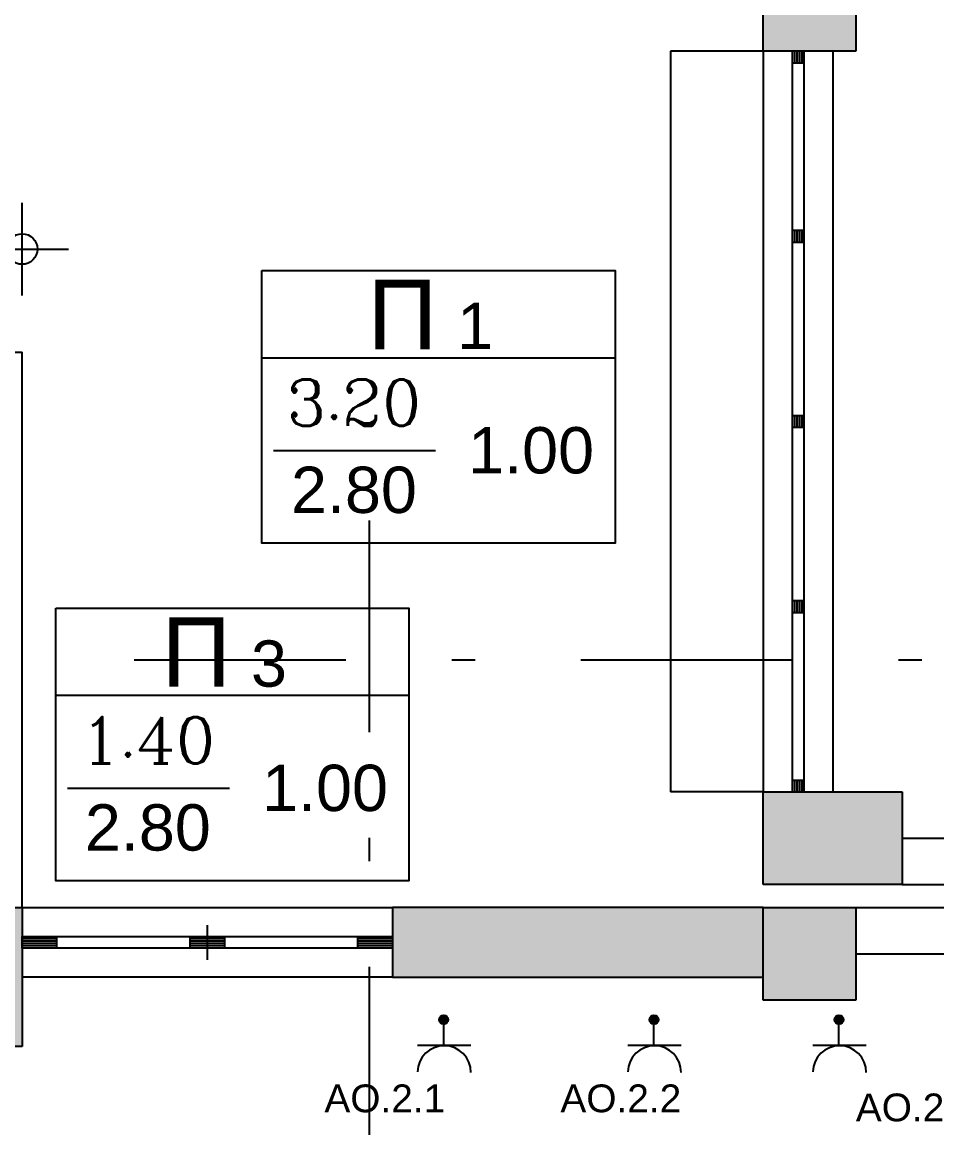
# Model space of a CAD drawing. Header units: metres. Extents: x 0 to 132, y -109 to 310.
# Drawn here: x 18.818 to 22.768, y 103.554 to 108.331 of the extents above; entities that cross this region are included whole.
import ezdxf

# ---------------------------------------------------------------- set-up
doc = ezdxf.new("R2010")
doc.units = ezdxf.units.M
doc.header["$LTSCALE"] = 0.036
doc.linetypes.add('DASHDOTX2', pattern=[50.8, 25.4, -12.7, 0, -12.7])
doc.layers.get('0').update_dxf_attribs({"color": 252})
doc.layers.get('Defpoints').update_dxf_attribs({"color": 252})
for name, color, linetype in [('arxitektonika', 254, 'Continuous'), ('DIMBLK', 252, 'Continuous'), ('HLEK-SYMBOL', 3, 'Continuous'), ('HLEK_FL001_SYMBOLS', 230, 'Continuous'), ('mihanologika text', 20, 'Continuous'), ('Parathira', 252, 'Continuous')]:
    doc.layers.add(name, color=color, linetype=linetype)
doc.styles.add('COMU-N', font='arial.ttf')
doc.styles.get("Standard").update_dxf_attribs({"font": 'arial.ttf'})
doc.dimstyles.new('CADWDOT', dxfattribs={"dimscale": 0.1, "dimtxt": 1.8, "dimasz": 0.08, "dimexe": 2, "dimexo": 0, "dimgap": 0.09, "dimtad": 0, "dimrnd": 0.001, "dimzin": 0, "dimdsep": 46, "dimtxsty": 'Standard', "dimblk1": 'ARTDIM', "dimblk2": 'ARTDIM', "dimsah": 1, "dimcen": 0.09, "dimdle": 0.05, "dimse1": 1, "dimse2": 1, "dimadec": 0, "dimazin": 0, "dimtfac": 1, "dimtmove": 0, "dimatfit": 3, "dimldrblk": 'ARTDIM', "dimfxl": 2, "dimtvp": 0.9999, "dimtolj": 1, "dimtzin": 0, "dimarcsym": 0})

# ---------------------------------------------------------------- blocks, each defined once
blk = doc.blocks.new('A$C3D465094')
at = {"layer": 'Parathira'}
for p, q in [((0.175, 0), (0.175, -3.2)), ((0.225, 0), (0.175, 0)), ((0.175, 0), (0.175, -0.05)), ((0.185, 0), (0.185, -0.05)), ((0.195, 0), (0.195, -0.05)), ((0.205, 0), (0.205, -0.05)), ((0.215, 0), (0.215, -0.05)), ((0.225, 0), (0.225, -3.2)), ((0.225, -0.05), (0.225, 0)), ((0.175, -0.05), (0.225, -0.05)), ((0.225, -0.775), (0.175, -0.775)), ((0.175, -0.775), (0.175, -0.825)), ((0.185, -0.775), (0.185, -0.825)), ((0.195, -0.775), (0.195, -0.825)), ((0.205, -0.775), (0.205, -0.825)), ((0.215, -0.775), (0.215, -0.825)), ((0.225, -0.825), (0.225, -0.775)), ((0.175, -0.825), (0.225, -0.825)), ((0.225, -1.575), (0.175, -1.575)), ((0.175, -1.575), (0.175, -1.625)), ((0.185, -1.575), (0.185, -1.625)), ((0.195, -1.575), (0.195, -1.625)), ((0.205, -1.575), (0.205, -1.625)), ((0.215, -1.575), (0.215, -1.625)), ((0.225, -1.625), (0.225, -1.575)), ((0.175, -1.625), (0.225, -1.625)), ((0.225, -2.375), (0.175, -2.375)), ((0.175, -2.375), (0.175, -2.425)), ((0.185, -2.375), (0.185, -2.425)), ((0.195, -2.375), (0.195, -2.425)), ((0.205, -2.375), (0.205, -2.425)), ((0.215, -2.375), (0.215, -2.425)), ((0.225, -2.425), (0.225, -2.375)), ((0.175, -2.425), (0.225, -2.425)), ((0.225, -3.15), (0.175, -3.15)), ((0.175, -3.15), (0.175, -3.2)), ((0.185, -3.15), (0.185, -3.2)), ((0.195, -3.15), (0.195, -3.2)), ((0.205, -3.15), (0.205, -3.2)), ((0.215, -3.15), (0.215, -3.2)), ((0.225, -3.2), (0.225, -3.15)), ((0.175, -3.2), (0.225, -3.2))]:
    blk.add_line(p, q, dxfattribs=at)
blk = doc.blocks.new('ARTDIM')
at = {"layer": 'DIMBLK'}
for p, q in [((0, -24.9975), (0, 24.9975)), ((-24.9975, 0), (24.9975, 0))]:
    blk.add_line(p, q, dxfattribs=at)
blk.add_circle((0, 0), 8.25, dxfattribs=at)
blk = doc.blocks.new('*D474')
at = {"layer": 'arxitektonika', "color": 0, "lineweight": -2}
blk.add_line((14.8262, 107.3505), (18.8102, 107.3505), dxfattribs=at)
at = {"layer": 'Defpoints', "color": 0, "transparency": 16777216}
for p in [(18.8182, 107.3505), (14.8182, 106.9054), (18.8182, 106.9054)]:
    blk.add_point(p, dxfattribs=at)
at = {"layer": 'arxitektonika', "color": 0, "lineweight": -2, "xscale": 0.008, "yscale": 0.008, "zscale": 0.008, "rotation": 180}
blk.add_blockref('ARTDIM', (14.8182, 107.3505), dxfattribs=at)
at = {"layer": 'arxitektonika', "color": 0, "lineweight": -2, "xscale": 0.008, "yscale": 0.008, "zscale": 0.008}
blk.add_blockref('ARTDIM', (18.8182, 107.3505), dxfattribs=at)
at = {"layer": 'arxitektonika', "color": 0, "insert": (16.8182, 107.5304), "char_height": 0.18, "attachment_point": 5}
blk.add_mtext('\\A1;4.00', dxfattribs=at)
blk = doc.blocks.new('gJ6_a14')
at = {"linetype": 'Continuous'}
for p, q in [((-0.1176, 0.1119), (0.113, 0.1119)), ((0, 0.1119), (0, 0))]:
    blk.add_line(p, q, dxfattribs=at)
blk.add_arc((-0.0023, 0.2279), 0.1153, 180, 358.9566, dxfattribs=at)
blk = doc.blocks.new('*X789')
at = {"color": 0}
for p, q in [((15.598, 2.587), (15.737, 2.727)), ((15.598, 2.622), (15.702, 2.727)), ((15.601, 2.607), (15.609, 2.616)), ((15.604, 2.646), (15.605, 2.647)), ((15.605, 2.559), (15.765, 2.719)), ((15.605, 2.577), (15.614, 2.585)), ((15.609, 2.652), (15.618, 2.66)), ((15.611, 2.547), (15.618, 2.554)), ((15.614, 2.621), (15.623, 2.63)), ((15.617, 2.536), (15.789, 2.707)), ((15.618, 2.59), (15.627, 2.599)), ((15.623, 2.665), (15.631, 2.674)), ((15.623, 2.559), (15.631, 2.568)), ((15.627, 2.634), (15.636, 2.643)), ((15.627, 2.528), (15.636, 2.537)), ((15.631, 2.603), (15.64, 2.612)), ((15.633, 2.516), (15.808, 2.691)), ((15.636, 2.678), (15.645, 2.687)), ((15.636, 2.572), (15.645, 2.581)), ((15.64, 2.647), (15.649, 2.656)), ((15.64, 2.541), (15.649, 2.55)), ((15.645, 2.616), (15.654, 2.625)), ((15.645, 2.51), (15.654, 2.519)), ((15.649, 2.691), (15.658, 2.7)), ((15.649, 2.585), (15.658, 2.594)), ((15.653, 2.501), (15.824, 2.672)), ((15.654, 2.66), (15.662, 2.669)), ((15.654, 2.554), (15.662, 2.563)), ((15.658, 2.63), (15.667, 2.638)), ((15.658, 2.523), (15.667, 2.532)), ((15.662, 2.705), (15.671, 2.714)), ((15.662, 2.599), (15.671, 2.607)), ((15.664, 2.494), (15.671, 2.501)), ((15.667, 2.674), (15.676, 2.683)), ((15.667, 2.568), (15.676, 2.577)), ((15.671, 2.643), (15.68, 2.652)), ((15.671, 2.537), (15.68, 2.546)), ((15.676, 2.718), (15.678, 2.721)), ((15.676, 2.489), (15.836, 2.648)), ((15.676, 2.612), (15.685, 2.621)), ((15.676, 2.506), (15.685, 2.515)), ((15.68, 2.687), (15.689, 2.696)), ((15.68, 2.581), (15.689, 2.59)), ((15.685, 2.656), (15.693, 2.665)), ((15.685, 2.55), (15.693, 2.559)), ((15.689, 2.625), (15.698, 2.634)), ((15.689, 2.519), (15.698, 2.528)), ((15.693, 2.7), (15.702, 2.709)), ((15.693, 2.594), (15.702, 2.603)), ((15.693, 2.488), (15.702, 2.497)), ((15.698, 2.669), (15.707, 2.678)), ((15.698, 2.563), (15.707, 2.572)), ((15.702, 2.638), (15.711, 2.647)), ((15.702, 2.532), (15.711, 2.541)), ((15.705, 2.482), (15.843, 2.62)), ((15.707, 2.714), (15.715, 2.722)), ((15.707, 2.607), (15.715, 2.616)), ((15.707, 2.501), (15.715, 2.51)), ((15.711, 2.683), (15.72, 2.691)), ((15.711, 2.577), (15.72, 2.585)), ((15.715, 2.652), (15.724, 2.66)), ((15.715, 2.546), (15.724, 2.554)), ((15.72, 2.727), (15.721, 2.728)), ((15.72, 2.621), (15.729, 2.63)), ((15.72, 2.515), (15.729, 2.523)), ((15.724, 2.696), (15.733, 2.705)), ((15.724, 2.59), (15.733, 2.599)), ((15.724, 2.484), (15.733, 2.493)), ((15.729, 2.665), (15.738, 2.674)), ((15.729, 2.559), (15.738, 2.568)), ((15.733, 2.634), (15.742, 2.643)), ((15.733, 2.528), (15.742, 2.537)), ((15.738, 2.709), (15.746, 2.718)), ((15.738, 2.603), (15.746, 2.612)), ((15.738, 2.497), (15.746, 2.506)), ((15.741, 2.482), (15.842, 2.584)), ((15.742, 2.678), (15.751, 2.687)), ((15.742, 2.572), (15.751, 2.581)), ((15.746, 2.647), (15.755, 2.656)), ((15.746, 2.541), (15.755, 2.55)), ((15.751, 2.722), (15.752, 2.724)), ((15.751, 2.616), (15.76, 2.625)), ((15.751, 2.51), (15.76, 2.519)), ((15.755, 2.691), (15.764, 2.7)), ((15.755, 2.585), (15.764, 2.594)), ((15.76, 2.66), (15.768, 2.669)), ((15.76, 2.554), (15.768, 2.563)), ((15.764, 2.63), (15.773, 2.638)), ((15.764, 2.523), (15.773, 2.532)), ((15.768, 2.705), (15.777, 2.714)), ((15.768, 2.599), (15.777, 2.607)), ((15.768, 2.493), (15.777, 2.501)), ((15.773, 2.674), (15.782, 2.683)), ((15.773, 2.568), (15.782, 2.577)), ((15.777, 2.643), (15.786, 2.652)), ((15.777, 2.537), (15.786, 2.546)), ((15.782, 2.612), (15.791, 2.621)), ((15.782, 2.506), (15.791, 2.515)), ((15.786, 2.687), (15.795, 2.696)), ((15.786, 2.581), (15.795, 2.59)), ((15.791, 2.656), (15.799, 2.665)), ((15.791, 2.55), (15.799, 2.559)), ((15.795, 2.625), (15.804, 2.634)), ((15.795, 2.519), (15.804, 2.528)), ((15.799, 2.594), (15.808, 2.603)), ((15.804, 2.669), (15.813, 2.678)), ((15.804, 2.563), (15.813, 2.572)), ((15.808, 2.638), (15.817, 2.647)), ((15.808, 2.532), (15.817, 2.541)), ((15.813, 2.607), (15.822, 2.616)), ((15.817, 2.577), (15.826, 2.585)), ((15.822, 2.652), (15.83, 2.66)), ((15.822, 2.546), (15.83, 2.554)), ((15.826, 2.621), (15.835, 2.63)), ((15.83, 2.59), (15.839, 2.599)), ((15.835, 2.559), (15.835, 2.56)), ((15.839, 2.634), (15.84, 2.635)), ((15.844, 2.603), (15.844, 2.603))]:
    blk.add_line(p, q, dxfattribs=at)
blk = doc.blocks.new('GJ6_A78')
at = {"layer": 'HLEK-SYMBOL', "color": 0, "linetype": 'Continuous'}
blk.add_circle((0, 0), 0.0989, dxfattribs=at)
at = {"layer": 'HLEK-SYMBOL', "color": 0, "xscale": 0.8, "yscale": 0.8, "zscale": 0.8}
blk.add_blockref('*X789', (-12.576, -2.084), dxfattribs=at)
blk = doc.blocks.new('priza')
at = {"layer": 'HLEK_FL001_SYMBOLS', "rotation": 180}
blk.add_blockref('gJ6_a14', (87.4, -100.4952), dxfattribs=at)
at = {"layer": 'HLEK_FL001_SYMBOLS', "xscale": 0.1951472641207488, "yscale": 0.1951472641207488, "zscale": 0.1951472641207488}
blk.add_blockref('GJ6_A78', (87.4, -100.4953), dxfattribs=at)

msp = doc.modelspace()

# ---------------------------------------------------------------- hatches: boundary and pattern name
at = {"layer": 'arxitektonika'}
for points in [[(22.4182, 108.6054), (22.0182, 108.6054), (22.0182, 108.2054), (22.4182, 108.2054)], [(22.6182, 104.6054), (22.6182, 105.0054), (22.0182, 105.0054), (22.0182, 104.6054)], [(18.4182, 103.9054), (18.8182, 103.9054), (18.8182, 104.5054), (18.4182, 104.5054)], [(20.4182, 104.5054), (20.4182, 104.2054), (22.0182, 104.2054), (22.0182, 104.5054)], [(22.4182, 104.5054), (22.0182, 104.5054), (22.0182, 104.1054), (22.4182, 104.1054)]]:
    msp.add_hatch(color=256, dxfattribs=at).paths.add_polyline_path(points)

# ---------------------------------------------------------------- linework, layer by layer
for p, q in [((22.0182, 108.2054), (22.0182, 108.6054)), ((22.4182, 108.6054), (22.4182, 108.2054)), ((22.0182, 108.2054), (21.6182, 108.2054)), ((21.6182, 108.2054), (21.6182, 105.0054)), ((22.4182, 108.2054), (22.0182, 108.2054)), ((22.0182, 108.2054), (22.0182, 105.0054)), ((22.3182, 108.2054), (22.3182, 105.0054)), ((14.8182, 106.9054), (18.8182, 106.9054)), ((18.8182, 104.5054), (18.8182, 106.9054)), ((21.3786, 106.8798), (19.8536, 106.8798)), ((19.9036, 106.4798), (20.6036, 106.4798)), ((20.4886, 105.4213), (18.9636, 105.4213)), ((19.0136, 105.0213), (19.7136, 105.0213)), ((22.0182, 105.0054), (21.6182, 105.0054)), ((22.0182, 104.6054), (22.0182, 105.0054)), ((22.0182, 105.0054), (22.6182, 105.0054)), ((22.6182, 105.0054), (22.6182, 104.6054)), ((22.6182, 104.8054), (29.0182, 104.8054)), ((22.6182, 104.6054), (22.0182, 104.6054)), ((22.6182, 104.6054), (29.0182, 104.6054)), ((18.4182, 104.5054), (18.8182, 104.5054)), ((18.8182, 104.5054), (18.8182, 103.9054)), ((18.8182, 104.5054), (20.4182, 104.5054)), ((20.4182, 104.5054), (20.4182, 104.2054)), ((22.0182, 104.5054), (20.4182, 104.5054)), ((22.0182, 104.1054), (22.0182, 104.5054)), ((22.0182, 104.5054), (22.4182, 104.5054)), ((22.4182, 104.5054), (22.4182, 104.1054)), ((22.4182, 104.5054), (29.2182, 104.5054)), ((19.6182, 104.2804), (19.6182, 104.4304)), ((18.8182, 104.3804), (20.4182, 104.3804)), ((18.8182, 104.3304), (18.8182, 104.3804)), ((18.9682, 104.3304), (18.9682, 104.3804)), ((19.5432, 104.3304), (19.5432, 104.3804)), ((19.6932, 104.3304), (19.6932, 104.3804)), ((20.2682, 104.3304), (20.2682, 104.3804)), ((20.4182, 104.3804), (20.4182, 104.3304)), ((18.9682, 104.3704), (18.8182, 104.3704)), ((18.9682, 104.3604), (18.8182, 104.3604)), ((18.9682, 104.3504), (18.8182, 104.3504)), ((18.9682, 104.3404), (18.8182, 104.3404)), ((20.4182, 104.3304), (18.8182, 104.3304)), ((19.6932, 104.3704), (19.5432, 104.3704)), ((19.6932, 104.3604), (19.5432, 104.3604)), ((19.6932, 104.3504), (19.5432, 104.3504)), ((19.6932, 104.3404), (19.5432, 104.3404)), ((20.4182, 104.3704), (20.2682, 104.3704)), ((20.4182, 104.3604), (20.2682, 104.3604)), ((20.4182, 104.3504), (20.2682, 104.3504)), ((20.4182, 104.3404), (20.2682, 104.3404)), ((22.4182, 104.3054), (25.8182, 104.3054)), ((20.4182, 104.2054), (18.8182, 104.2054)), ((20.4182, 104.2054), (22.0182, 104.2054)), ((22.4182, 104.1054), (22.0182, 104.1054)), ((18.8182, 103.9054), (18.4182, 103.9054))]:
    msp.add_line(p, q, dxfattribs=at)
at = {"layer": 'arxitektonika', "linetype": 'DASHDOTX2'}
for p, q in [((20.3182, 103.3353), (20.3182, 106.5338)), ((19.3022, 105.5754), (23.2993, 105.5754))]:
    msp.add_line(p, q, dxfattribs=at)
at = {"layer": 'arxitektonika'}
for points in [[(19.8536, 107.2575), (21.3786, 107.2575), (21.3786, 106.0798), (19.8536, 106.0798), (19.8536, 107.2575)], [(18.9636, 105.799), (20.4886, 105.799), (20.4886, 104.6213), (18.9636, 104.6213), (18.9636, 105.799)]]:
    msp.add_lwpolyline(points, dxfattribs=at)

# ---------------------------------------------------------------- block references
msp.add_blockref('A$C3D465094', (21.9682, 108.2054), dxfattribs=at)
at = {"layer": 'HLEK_FL001_SYMBOLS'}
for p in [(-66.7615, 204.5168), (-65.8536, 204.5168), (-65.0546, 204.5168)]:
    msp.add_blockref('priza', p, dxfattribs=at)

# ---------------------------------------------------------------- texts
at = {"layer": 'arxitektonika', "style": 'COMU-N'}
for s, height, p in [('Π', 0.3, (20.309, 106.9179)), ('1', 0.2, (20.6963, 106.9185)), ('Π', 0.3, (19.4191, 105.4594)), ('3', 0.2, (19.8064, 105.4599))]:
    msp.add_text(s, height=height, dxfattribs=at).set_placement(p)
at = {"layer": 'arxitektonika', "linetype": 'ByBlock', "char_height": 0.2, "attachment_point": 5, "style": 'COMU-N'}
for s, insert in [('{\\Fcomplex.shx;3.20}', (20.251, 106.6871)), ('1.00', (21.016, 106.4798)), ('2.80', (20.251, 106.309)), ('{\\Fcomplex.shx;1.40}', (19.3611, 105.2286)), ('1.00', (20.1261, 105.0213)), ('2.80', (19.3611, 104.8505))]:
    msp.add_mtext(s, dxfattribs=dict(at, insert=insert))
at = {"layer": 'mihanologika text', "char_height": 0.12, "attachment_point": 1}
for s, width, insert in [('AO.2.1', 0.426162, (20.1235, 103.7416)), ('AO.2.2', 0.46322, (21.1426, 103.7416)), ('AO.2.3', 0.336409, (22.4182, 103.7024))]:
    msp.add_mtext_dynamic_manual_height_columns(s, width=width, gutter_width=0.6, heights=[0], dxfattribs=dict(at, insert=insert))

# ---------------------------------------------------------------- dimensions: what is measured, and where the dimension line sits
at = {"layer": 'arxitektonika'}
dim = msp.add_linear_dim(base=(18.8182, 107.3505), p1=(14.8182, 106.9054), p2=(18.8182, 106.9054), dimstyle='CADWDOT', dxfattribs=at)
dim.commit()
dim.dimension.update_dxf_attribs({"geometry": '*D474', "text_midpoint": (16.8182, 107.5304)})

doc.saveas('drawing.dxf')
